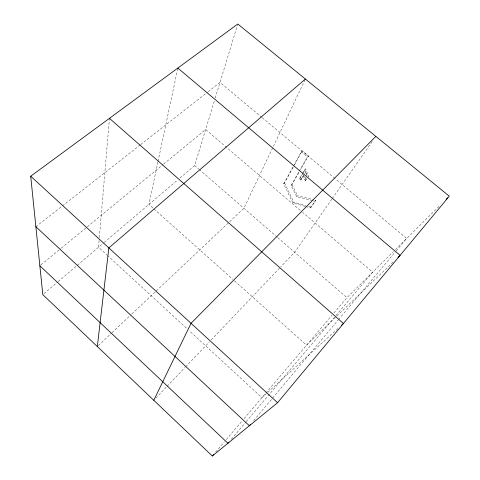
<?xml version="1.0" encoding="UTF-8"?>
<svg xmlns="http://www.w3.org/2000/svg" width="480" height="480" viewBox="0 0 480 480"><rect width="100%" height="100%" fill="white"/><g stroke="black" fill="none" stroke-linecap="round" stroke-linejoin="round"><path stroke-width="0.36" stroke-dasharray="2.4 1.8" d="M99.09 240.582L98.526 247.26L106.752 254.838M99.342 237.612L109.446 118.338M157.872 162.156L148.902 204.438L153.378 208.428M158.028 161.424L177.834 68.07M179.982 178.02L194.676 165.528L214.338 100.968M215.208 98.112L237.57 24.714M305.082 79.722L243.894 208.26L131.598 314.202M304.902 206.316L292.92 202.95L283.65 183.876L293.022 166.794M293.382 166.134L301.314 151.68L302.268 150.78L308.394 155.898L300.372 169.938M283.65 183.876L284.55 183.012L294.12 165.606M294.474 164.964L302.268 150.78M312.846 200.682L296.712 196.65L291.09 185.49L299.082 171.468M299.448 170.832L307.446 156.804L308.394 155.898M291.09 185.49L291.99 184.614L300.012 170.58M303.522 175.83L302.604 176.724L305.754 180.876L306.666 179.982L303.522 175.83L300.684 180L299.364 178.89L302.226 173.976M302.58 173.358L305.658 168.774L308.664 176.664L305.496 172.476L304.572 173.376M299.364 178.89L303.15 173.082M303.504 172.464L305.658 168.774M300.684 180L302.604 176.724M304.806 173.652L305.496 172.476M305.604 206.514L310.536 207.9L315.834 200.304L314.436 199.956M310.536 207.9L315.834 200.304M331.83 199.2L294.618 252.294L280.692 266.934M332.256 198.588L372.432 141.258M253.668 420.624L338.07 320.124M338.55 319.554L395.634 251.58M396.114 251.01L406.644 238.47L335.274 178.794M231.294 439.272L245.724 422.214M246.21 421.644L335.514 316.08M336 315.51L372.642 272.196L302.622 212.382M215.682 452.034L224.352 441.84M226.284 439.572L242.178 420.876M244.104 418.608L332.028 315.222M333.948 312.96L346.926 297.708L393.36 251.646M155.844 398.136L166.62 386.808M167.136 386.268L185.094 367.398M185.61 366.858L209.214 342.048M211.266 339.894L280.176 267.474M395.484 249.54L439.812 205.572M296.712 196.65L297.6 195.774L313.734 199.782M292.92 202.95L293.796 202.08L305.778 205.428M393.078 262.086L306.564 345.168L233.322 279.792M98.418 345.51L111.474 333.192M112.014 332.676L131.058 314.712M337.944 328.494L261.93 397.65L189.126 330.642M43.944 293.664L57.588 282.06M58.158 281.58L103.62 242.934M104.184 242.454L177.72 179.94M41.016 264.828L60.702 248.646M61.284 248.172L86.754 227.238M87.336 226.764L163.074 164.52M163.644 164.046L205.638 129.534L300.348 210.444M35.868 226.722L61.812 206.388M62.4 205.926L139.998 145.104M140.586 144.642L207.618 92.1M208.212 91.638L219.996 82.398L261.672 117.252M313.542 200.856L314.946 201.21M308.598 206.22L311.412 207.006M262.242 117.726L334.704 178.314M301.314 151.68L307.446 156.804M300.282 178.002L301.596 179.112M194.676 165.528L198.636 168.966M199.2 169.458L277.146 237.126M277.71 237.618L346.926 297.708M153.936 208.932L232.764 279.288M107.304 255.342L186.924 328.62M291.99 184.614L297.6 195.774M284.55 183.012L293.796 202.08M305.688 177.426L306.666 179.982M303.54 175.128L305.754 180.876M304.728 169.674L307.494 176.91"/><path stroke-width="0.72" d="M97.326 346.536L108.846 247.914L305.4 79.044M153.792 400.29L191.028 323.316L375.846 136.386M277.572 402.72L449.292 196.176L237.786 24L30.708 176.22L42.81 294.63L212.31 456L277.572 402.72L30.708 176.22M250.314 424.614L249.36 425.754L35.868 226.722M228.888 442.11L227.928 443.25L39.858 265.776M212.31 456L213.756 454.302M446.13 199.308L447.714 197.742M397.932 257.424L400.092 255.354L177.834 68.07M341.25 325.482L343.458 323.472L109.446 118.338"/></g></svg>
